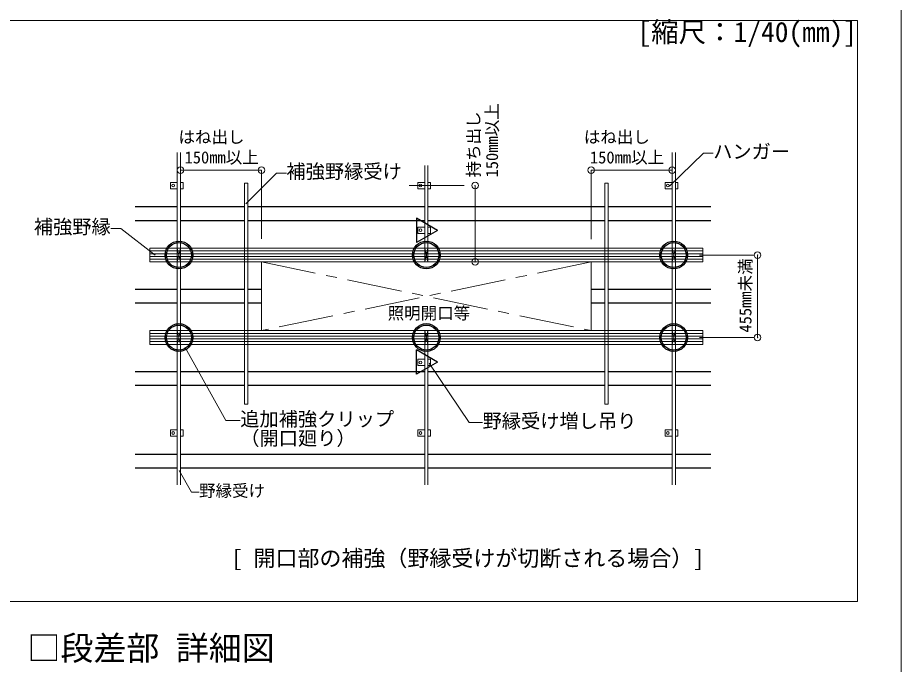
# Model space of a CAD drawing. Units: millimetres, scale not verified. Extents: x -7800 to 7800, y -5387 to 5300.
# Drawn here: x 4585 to 7800, y -2105 to 248 of the extents above; entities that cross this region are included whole.
import ezdxf
from ezdxf.enums import TextEntityAlignment as Align

# ---------------------------------------------------------------- set-up
doc = ezdxf.new("R2010")
doc.units = ezdxf.units.MM
doc.header["$LTSCALE"] = 40
doc.header["$PDMODE"] = 32
doc.header["$PDSIZE"] = 24
doc.linetypes.add('CHAIN1', pattern=[8, 5, -1, 1, -1])
for name, color, linetype, lineweight in [('7-0_中心線', 4, 'CHAIN1', 9), ('7-1_吊り材', 7, 'Continuous', 18), ('7-2_野縁受け', 3, 'Continuous', 18), ('7-3_野縁', 2, 'Continuous', 25), ('7-4_ブレース・補強材', 4, 'Continuous', 9), ('7-5_寸法', 4, 'Continuous', 9), ('7-6_文字', 7, 'Continuous', 18), ('7-A_クリップ', 7, 'Continuous', 18), ('7-C_ビス・アンカーボルト・強調図形', 2, 'Continuous', 25), ('F-3_野縁', 3, 'Continuous', 18)]:
    doc.layers.add(name, color=color, linetype=linetype, lineweight=lineweight)
doc.layers.add('F-6_文字', color=7, linetype='Continuous')
doc.styles.add('ＭＳ ゴシック', font='')
doc.styles.get('ＭＳ ゴシック').set_extended_font_data('MS Gothic')

msp = doc.modelspace()

# ---------------------------------------------------------------- linework, layer by layer
at = {"layer": '7-0_中心線'}
for p, q in [((6008.99, -363.2), (6249.12, -363.2)), ((5471.86, -640.86), (6671.86, -890.86)), ((6671.86, -640.86), (5471.86, -890.86)), ((7066.17, -615.86), (7277.11, -615.86)), ((7066.17, -915.86), (7277.11, -915.86))]:
    msp.add_line(p, q, dxfattribs=at)
at = {"layer": '7-1_吊り材'}
for p, q in [((5140.86, -374.66), (5140.86, -351.66)), ((5140.86, -351.66), (5165.86, -351.66)), ((5186.66, -351.66), (5177.86, -351.66)), ((5186.66, -374.66), (5186.66, -351.66)), ((6040.86, -374.66), (6040.86, -351.66)), ((6040.86, -351.66), (6065.86, -351.66)), ((6086.66, -351.66), (6077.86, -351.66)), ((6086.66, -374.66), (6086.66, -351.66)), ((6940.86, -374.66), (6940.86, -351.66)), ((6940.86, -351.66), (6965.86, -351.66)), ((6986.66, -351.66), (6977.86, -351.66)), ((6986.66, -374.66), (6986.66, -351.66)), ((5165.86, -374.66), (5140.86, -374.66)), ((5177.86, -374.66), (5186.66, -374.66)), ((6065.86, -374.66), (6040.86, -374.66)), ((6077.86, -374.66), (6086.66, -374.66)), ((6965.86, -374.66), (6940.86, -374.66)), ((6977.86, -374.66), (6986.66, -374.66)), ((6040.86, -536.95), (6040.86, -513.95)), ((6040.86, -513.95), (6065.86, -513.95)), ((6086.66, -513.95), (6077.86, -513.95)), ((6086.66, -536.95), (6086.66, -513.95)), ((6065.86, -536.95), (6040.86, -536.95)), ((6077.86, -536.95), (6086.66, -536.95)), ((6040.86, -994.77), (6040.86, -1017.77)), ((6065.86, -994.77), (6040.86, -994.77)), ((6077.86, -994.77), (6086.66, -994.77)), ((6086.66, -994.77), (6086.66, -1017.77)), ((6040.86, -1017.77), (6065.86, -1017.77)), ((6086.66, -1017.77), (6077.86, -1017.77)), ((5140.86, -1274.66), (5140.86, -1251.66)), ((5140.86, -1251.66), (5165.86, -1251.66)), ((5186.66, -1251.66), (5177.86, -1251.66)), ((5186.66, -1274.66), (5186.66, -1251.66)), ((6040.86, -1274.66), (6040.86, -1251.66)), ((6040.86, -1251.66), (6065.86, -1251.66)), ((6086.66, -1251.66), (6077.86, -1251.66)), ((6086.66, -1274.66), (6086.66, -1251.66)), ((6940.86, -1274.66), (6940.86, -1251.66)), ((6940.86, -1251.66), (6965.86, -1251.66)), ((6986.66, -1251.66), (6977.86, -1251.66)), ((5165.86, -1274.66), (5140.86, -1274.66)), ((5177.86, -1274.66), (5186.66, -1274.66)), ((6065.86, -1274.66), (6040.86, -1274.66)), ((6077.86, -1274.66), (6086.66, -1274.66)), ((6965.86, -1274.66), (6940.86, -1274.66))]:
    msp.add_line(p, q, dxfattribs=at)
msp.add_lwpolyline([(6977.86, -1274.66), (6986.66, -1274.66), (6986.66, -1251.66)], dxfattribs=at)
for centre in [(5150.86, -363.16), (6050.86, -363.16), (6950.86, -363.16), (6050.86, -525.45), (6050.86, -1006.27), (5150.86, -1263.16), (6050.86, -1263.16), (6950.86, -1263.16)]:
    msp.add_circle(centre, 5, dxfattribs=at)
at = {"layer": '7-2_野縁受け'}
for p, q in [((5165.86, -242.63), (5165.86, -1451.86)), ((5177.86, -242.63), (5177.86, -1451.86)), ((6965.86, -242.63), (6965.86, -1451.86)), ((6977.86, -242.63), (6977.86, -1451.86)), ((6065.86, -289.86), (6065.86, -640.86)), ((6077.86, -289.86), (6077.86, -640.86)), ((6065.86, -640.86), (6077.86, -640.86)), ((6065.86, -890.86), (6065.86, -1451.86)), ((6065.86, -890.86), (6077.86, -890.86)), ((6077.86, -890.86), (6077.86, -1451.86))]:
    msp.add_line(p, q, dxfattribs=at)
at = {"layer": '7-3_野縁'}
for p, q in [((5165.86, -440.86), (5012.82, -440.86)), ((5409.86, -440.86), (5177.86, -440.86)), ((6065.86, -440.86), (5421.86, -440.86)), ((6721.86, -440.86), (6077.86, -440.86)), ((6965.86, -440.86), (6733.86, -440.86)), ((7106.48, -440.86), (6977.86, -440.86)), ((5165.86, -490.86), (5012.82, -490.86)), ((5409.86, -490.86), (5177.86, -490.86)), ((6065.86, -490.86), (5421.86, -490.86)), ((6721.86, -490.86), (6077.86, -490.86)), ((6965.86, -490.86), (6733.86, -490.86)), ((7106.48, -490.86), (6977.86, -490.86)), ((5165.86, -740.86), (5012.82, -740.86)), ((5409.86, -740.86), (5177.86, -740.86)), ((5471.86, -740.86), (5421.86, -740.86)), ((6721.86, -740.86), (6671.86, -740.86)), ((6965.86, -740.86), (6733.86, -740.86)), ((7106.48, -740.86), (6977.86, -740.86)), ((5165.86, -790.86), (5012.82, -790.86)), ((5409.86, -790.86), (5177.86, -790.86)), ((5471.86, -790.86), (5421.86, -790.86)), ((6721.86, -790.86), (6671.86, -790.86)), ((6965.86, -790.86), (6733.86, -790.86)), ((7106.48, -790.86), (6977.86, -790.86)), ((5165.86, -1040.86), (5012.82, -1040.86)), ((5409.86, -1040.86), (5177.86, -1040.86)), ((6065.86, -1040.86), (5421.86, -1040.86)), ((6721.86, -1040.86), (6077.86, -1040.86)), ((6965.86, -1040.86), (6733.86, -1040.86)), ((7106.48, -1040.86), (6977.86, -1040.86)), ((5165.86, -1090.86), (5012.82, -1090.86)), ((5409.86, -1090.86), (5177.86, -1090.86)), ((6065.86, -1090.86), (5421.86, -1090.86)), ((6721.86, -1090.86), (6077.86, -1090.86)), ((6965.86, -1090.86), (6733.86, -1090.86)), ((7106.48, -1090.86), (6977.86, -1090.86)), ((5165.86, -1340.86), (5012.82, -1340.86)), ((6065.86, -1340.86), (5177.86, -1340.86)), ((6965.86, -1340.86), (6077.86, -1340.86)), ((7106.48, -1340.86), (6977.86, -1340.86)), ((5165.86, -1390.86), (5012.82, -1390.86)), ((6065.86, -1390.86), (5177.86, -1390.86)), ((6965.86, -1390.86), (6077.86, -1390.86)), ((7106.48, -1390.86), (6977.86, -1390.86))]:
    msp.add_line(p, q, dxfattribs=at)
at = {"layer": '7-4_ブレース・補強材'}
for p, q in [((5421.86, -354.45), (5409.86, -354.45)), ((5409.86, -354.45), (5409.86, -1158.05)), ((5421.86, -354.45), (5421.86, -1158.05)), ((6721.86, -354.45), (6733.86, -354.45)), ((6721.86, -354.45), (6721.86, -1158.05)), ((6733.86, -354.45), (6733.86, -1158.05)), ((7077.86, -590.86), (5065.86, -590.86)), ((5065.86, -590.86), (5065.86, -640.86)), ((7077.86, -600.86), (5065.86, -600.86)), ((7077.86, -590.86), (7077.86, -640.86)), ((7077.86, -610.86), (5065.86, -610.86)), ((7077.86, -620.86), (5065.86, -620.86)), ((7077.86, -630.86), (5065.86, -630.86)), ((5165.86, -640.86), (5065.86, -640.86)), ((6065.86, -640.86), (5177.86, -640.86)), ((6965.86, -640.86), (6077.86, -640.86)), ((7077.86, -640.86), (6977.86, -640.86)), ((5065.86, -890.86), (5065.86, -940.86)), ((5165.86, -890.86), (5065.86, -890.86)), ((6065.86, -890.86), (5177.86, -890.86)), ((6965.86, -890.86), (6077.86, -890.86)), ((7077.86, -890.86), (6977.86, -890.86)), ((7077.86, -890.86), (7077.86, -940.86)), ((5065.86, -900.86), (7077.86, -900.86)), ((5065.86, -910.86), (7077.86, -910.86)), ((5065.86, -920.86), (7077.86, -920.86)), ((5065.86, -930.86), (7077.86, -930.86)), ((5065.86, -940.86), (7077.86, -940.86)), ((5421.86, -1158.05), (5409.86, -1158.05)), ((6721.86, -1158.05), (6733.86, -1158.05))]:
    msp.add_line(p, q, dxfattribs=at)
at = {"layer": '7-5_寸法'}
for p, q in [((5177.86, -307.18), (5471.86, -307.18)), ((5471.86, -307.18), (5471.86, -556.29)), ((6671.86, -307.18), (6671.86, -558.69)), ((6671.86, -307.18), (6965.86, -307.18)), ((6249.12, -363.2), (6249.12, -640.86)), ((5471.86, -890.86), (5471.86, -640.86)), ((5471.86, -890.86), (5471.86, -640.86)), ((5471.86, -640.86), (6671.86, -640.86)), ((6671.86, -890.86), (6671.86, -640.86)), ((6671.86, -640.86), (6671.86, -890.86)), ((7277.11, -615.86), (7277.11, -915.86)), ((6671.86, -890.86), (5471.86, -890.86))]:
    msp.add_line(p, q, dxfattribs=at)
at = {"layer": '7-5_寸法', "color": 7}
for p in [(5177.86, -307.18), (5471.86, -307.18), (6671.86, -307.18), (6965.86, -307.18), (6249.12, -363.2), (7277.11, -615.86), (6249.12, -640.86), (7277.11, -915.86)]:
    msp.add_point(p, dxfattribs=at)
at = {"layer": '7-6_文字'}
for p, q in [((6957.15, -364.87), (7079.9, -245.26)), ((7079.9, -245.26), (7115.41, -245.26)), ((4960.27, -518.9), (4923.79, -518.9)), ((4960.27, -518.9), (5084.88, -616.46))]:
    msp.add_line(p, q, dxfattribs=at)
for points in [[(5415.35, -429.02), (5526.74, -317.62), (5562.61, -317.62)], [(5193.97, -952.17), (5342, -1218.24), (5394.76, -1218.24)], [(6081.63, -1009.46), (6227.87, -1225.33), (6276.23, -1225.33)], [(5172.06, -1400.05), (5217.23, -1478.28), (5244.99, -1478.28)]]:
    msp.add_lwpolyline(points, dxfattribs=at)
at = {"layer": '7-A_クリップ'}
for p, q in [((5177.86, -640.86), (5165.86, -590.86)), ((5177.86, -590.86), (5165.86, -640.86)), ((6077.86, -640.86), (6065.86, -590.86)), ((6077.86, -590.86), (6065.86, -640.86)), ((6977.86, -640.86), (6965.86, -590.86)), ((6977.86, -590.86), (6965.86, -640.86)), ((5177.86, -940.86), (5165.86, -890.86)), ((5177.86, -890.86), (5165.86, -940.86)), ((6077.86, -940.86), (6065.86, -890.86)), ((6077.86, -890.86), (6065.86, -940.86)), ((6977.86, -940.86), (6965.86, -890.86)), ((6977.86, -890.86), (6965.86, -940.86))]:
    msp.add_line(p, q, dxfattribs=at)
for points in [[(5165.86, -590.86), (5177.86, -590.86), (5177.86, -640.86), (5165.86, -640.86)], [(6065.86, -590.86), (6077.86, -590.86), (6077.86, -640.86), (6065.86, -640.86)], [(6965.86, -590.86), (6977.86, -590.86), (6977.86, -640.86), (6965.86, -640.86)], [(5165.86, -890.86), (5177.86, -890.86), (5177.86, -940.86), (5165.86, -940.86)], [(6065.86, -890.86), (6077.86, -890.86), (6077.86, -940.86), (6065.86, -940.86)], [(6965.86, -890.86), (6977.86, -890.86), (6977.86, -940.86), (6965.86, -940.86)]]:
    msp.add_lwpolyline(points, close=True, dxfattribs=at)
at = {"layer": '7-C_ビス・アンカーボルト・強調図形'}
for p, q in [((6112.8, -526.24), (6036.1, -481.96)), ((6036.1, -481.96), (6036.1, -570.52)), ((6112.8, -526.24), (6036.1, -570.52)), ((6112.8, -1005.48), (6036.1, -961.2)), ((6036.1, -1049.76), (6036.1, -961.2)), ((6112.8, -1005.48), (6036.1, -1049.76))]:
    msp.add_line(p, q, dxfattribs=at)
for centre, radius in [((5171.86, -615.86), 50.46), ((5171.86, -615.86), 45.46), ((6071.86, -615.86), 50.46), ((6071.86, -615.86), 45.46), ((6971.86, -615.86), 50.46), ((6971.86, -615.86), 45.46), ((5171.86, -915.86), 50.46), ((6071.86, -915.86), 50.46), ((6971.86, -915.86), 50.46), ((5171.86, -915.86), 45.46), ((6071.86, -915.86), 45.46), ((6971.86, -915.86), 45.46)]:
    msp.add_circle(centre, radius, dxfattribs=at)
at = {"layer": 'F-3_野縁'}
for p, q in [((80, 237.03), (7640, 237.03)), ((7640, 237.03), (7640, -1875.96)), ((80, -1875.96), (7640, -1875.96))]:
    msp.add_line(p, q, dxfattribs=at)
msp.add_lwpolyline([(-7800, 5300), (7800, 5300), (7800, -5300)], dxfattribs=at)

# ---------------------------------------------------------------- texts
at = {"layer": '7-5_寸法', "style": 'ＭＳ ゴシック'}
for s, p in [('150mm以上', (6345.93, -333.59)), ('持ち出し', (6279.06, -333.59)), ('455mm未満', (7267.91, -897.8))]:
    msp.add_text(s, height=43.99, rotation=90, dxfattribs=at).set_placement(p, align=Align.BOTTOM_LEFT)
for s, p in [('はね出し', (5170.12, -221.71)), ('はね出し', (6644.92, -221.71)), ('150mm以上', (5192.21, -295.78)), ('150mm以上', (6667.01, -295.78)), ('照明開口等', (5931.15, -862.6))]:
    msp.add_text(s, height=43.99, dxfattribs=at).set_placement(p, align=Align.BOTTOM_LEFT)
at = {"layer": '7-6_文字', "style": 'ＭＳ ゴシック'}
for s, height, p in [('ハンガー', 51.32, (7115.41, -280.26)), ('補強野縁受け', 51.32, (5562.61, -352.62)), ('補強野縁', 51.32, (4643.79, -553.9)), ('追加補強クリップ', 51.32, (5394.76, -1253.24)), ('野縁受け増し吊り', 51.32, (6276.23, -1260.33)), ('（開口廻り）', 51.32, (5394.76, -1323.24)), ('野縁受け', 43.99, (5244.99, -1508.28)), ('[ 開口部の補強（野縁受けが切断される場合）]', 58.65, (5363.11, -1765.51))]:
    msp.add_text(s, height=height, dxfattribs=at).set_placement(p, align=Align.BOTTOM_LEFT)
at = {"layer": 'F-6_文字', "style": 'ＭＳ ゴシック'}
for s, height, p in [('[縮尺：1/40(mm)]', 73.31, (6840, 137.03)), ('□段差部 詳細図', 87.98, (4620.41, -2115.96))]:
    msp.add_text(s, height=height, dxfattribs=at).set_placement(p, align=Align.BOTTOM_LEFT)

doc.saveas('drawing.dxf')
